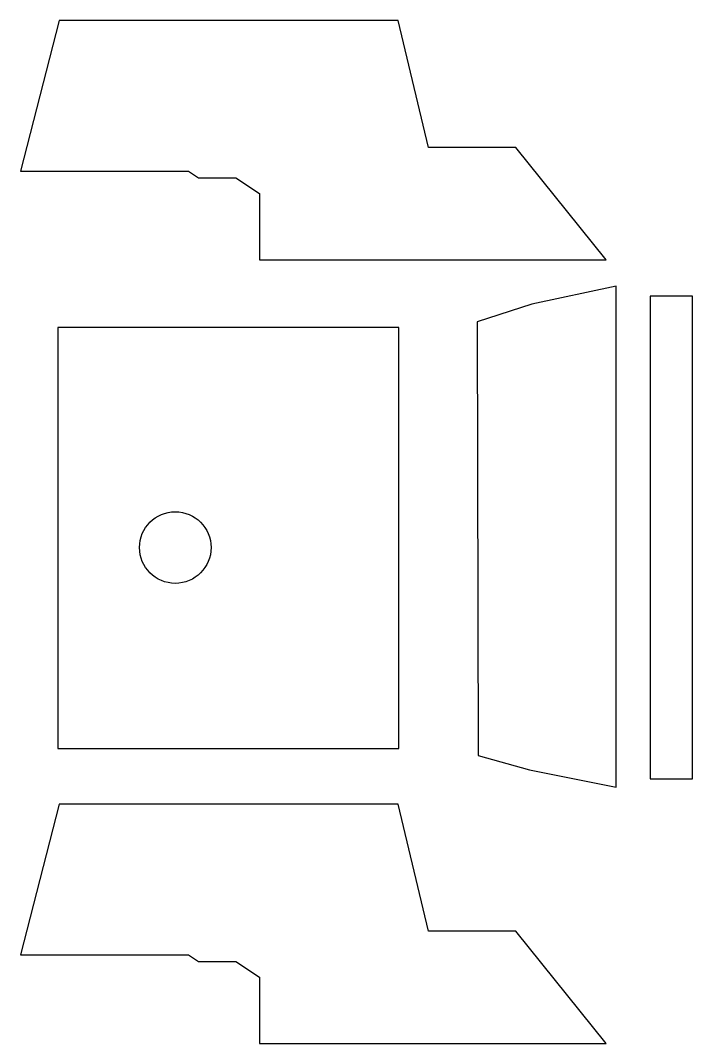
# Model space of a CAD drawing. Header units: millimetres. Extents: x -165 to 24, y -213 to 76.
import ezdxf

# ---------------------------------------------------------------- set-up
doc = ezdxf.new("R2010")
doc.units = ezdxf.units.MM
doc.layers.get('0').update_dxf_attribs({"linetype": 'CONTINUOUS'})

msp = doc.modelspace()

# ---------------------------------------------------------------- linework, layer by layer
for points in [[(-154.51, 75.99), (-165.48, 33.39), (-118.01, 33.39), (-115.22, 31.53), (-104.67, 31.53), (-98.01, 27.09), (-98.01, 8.33), (0, 8.33), (-25.58, 40.1), (-50.19, 40.1), (-58.84, 75.99)], [(2.8, -140.6), (2.8, 0.9), (-21.04, -4.15), (-36.5, -9.17), (-36.23, -131.64), (-21.69, -135.73)], [(12.35, -1.9), (12.35, -138.26), (24.35, -138.26), (24.35, -1.9)], [(-154.93, -129.69), (-58.58, -129.69), (-58.58, -10.79), (-154.93, -10.79)], [(-154.51, -145.39), (-165.48, -188), (-118.01, -188), (-115.22, -189.86), (-104.67, -189.86), (-98.01, -194.3), (-98.01, -213.06), (0, -213.06), (-25.58, -181.28), (-50.19, -181.28), (-58.84, -145.39)]]:
    msp.add_lwpolyline(points, close=True)
msp.add_circle((-121.75, -72.93), 10.11)

doc.saveas('drawing.dxf')
